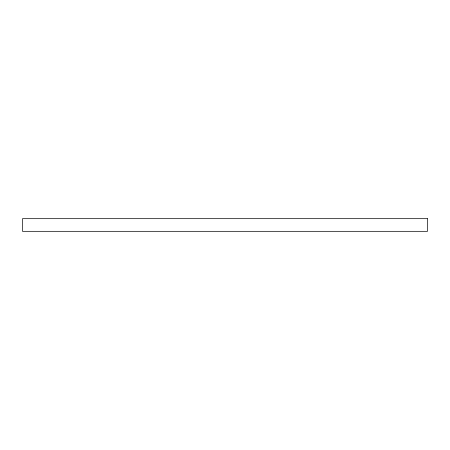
<?xml version="1.0" encoding="UTF-8"?>
<svg xmlns="http://www.w3.org/2000/svg" width="450" height="450" viewBox="0 0 450 450"><rect width="100%" height="100%" fill="white"/><g stroke="black" fill="none" stroke-linecap="round" stroke-linejoin="round"><path stroke-width="0.67" d="M427.5 218.672L22.5 218.672L22.5 231.328L427.5 231.328L427.5 218.672"/></g></svg>
